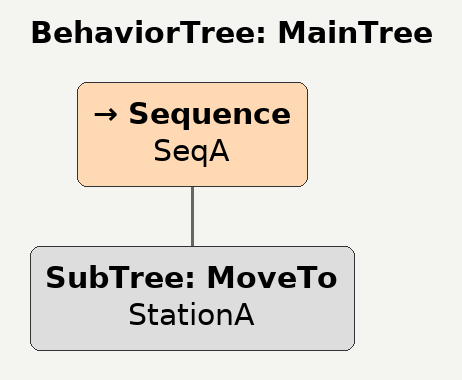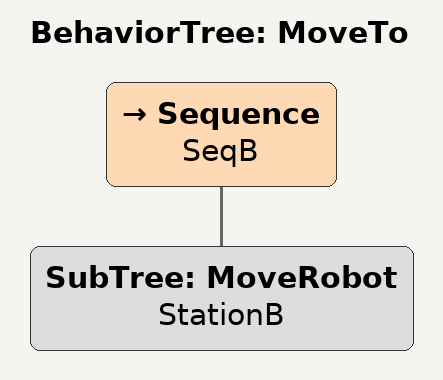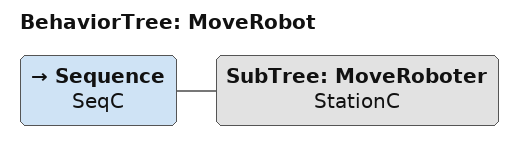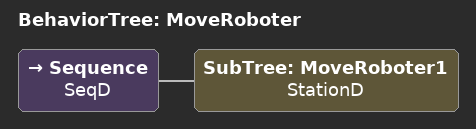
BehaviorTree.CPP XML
<root main_tree_to_execute="MainTree">
    <BehaviorTree ID="MainTree">
        <Sequence name="SeqA">
            <SubTree ID="MoveTo" name="StationA"/>
        </Sequence>
    </BehaviorTree>
    <BehaviorTree ID="MoveTo">
        <Sequence name="SeqB">
            <SubTree ID="MoveRobot" name="StationB"/>
        </Sequence>
    </BehaviorTree>
    <BehaviorTree ID="MoveRobot">
        <Sequence name="SeqC">
            <SubTree ID="MoveRoboter" name="StationC"/>
        </Sequence>
    </BehaviorTree>
    <BehaviorTree ID="MoveRoboter">
        <Sequence name="SeqD">
            <SubTree ID="MoveRoboter1" name="StationD"/>
        </Sequence>
    </BehaviorTree>
</root>
